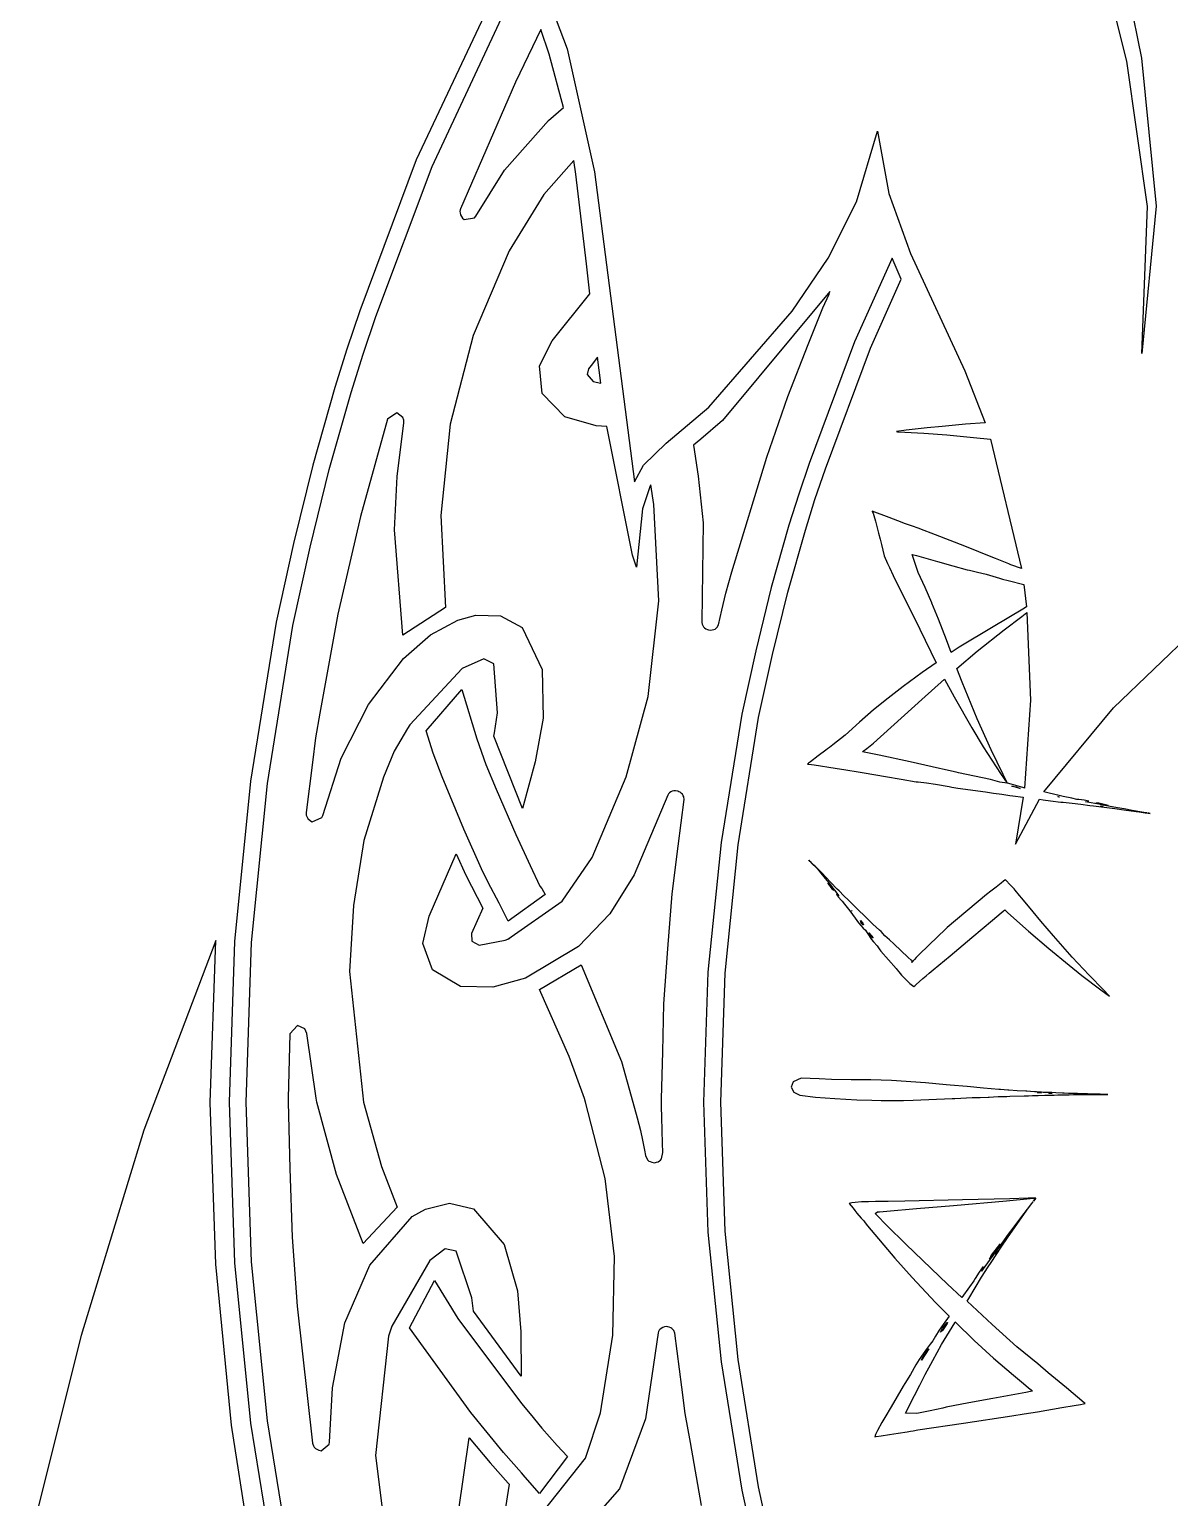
# Model space of a CAD drawing. Extents: x 0 to 103, y 0 to 357.
# Drawn here: x 2.03 to 21.75, y 189.55 to 214.95 of the extents above; entities that cross this region are included whole.
import ezdxf

# ---------------------------------------------------------------- set-up
doc = ezdxf.new("R2010")
doc.units = 0

msp = doc.modelspace()

# ---------------------------------------------------------------- linework, layer by layer
at = {"layer": 'Layer 1'}
for p, q in [((20.242687, 219.4609), (21.264047, 214.45085)), ((21.008501, 214.40247), (19.771271, 219.36606)), ((10.554025, 216.66572), (11.331707, 214.616264)), ((10.383929, 216.22878), (8.71925, 212.693)), ((8.992812, 212.579641), (10.533462, 215.869401)), ((10.8767, 214.949), (10.433716, 214.040067)), ((11.017541, 214.518939), (10.8767, 214.949)), ((10.8767, 214.949), (10.8767, 214.949)), ((11.331707, 214.616264), (11.804886, 212.487484)), ((11.267463, 213.600371), (11.017541, 214.518939)), ((21.370195, 211.885878), (21.008501, 214.40247)), ((21.264047, 214.45085), (21.517824, 211.89375)), ((10.433716, 214.040067), (9.484632, 211.849047)), ((11.00967, 213.372214), (11.267463, 213.600371)), ((10.248517, 212.513192), (11.00967, 213.372214)), ((16.335092, 211.966594), (16.697764, 213.188654)), ((16.697764, 213.188654), (16.892185, 212.109095)), ((8.71925, 212.693), (7.742056, 210.08125)), ((8.022533, 209.986081), (8.992812, 212.579641)), ((8.71925, 212.693), (8.71925, 212.693)), ((11.443648, 212.679856), (10.926617, 212.095329)), ((11.4785, 212.447), (11.443648, 212.679856)), ((9.750443, 211.719984), (10.248517, 212.513192)), ((11.6621, 210.897761), (11.4785, 212.447)), ((11.4785, 212.447), (11.4785, 212.447)), ((11.804886, 212.487484), (12.496502, 207.126244)), ((10.926617, 212.095329), (10.328157, 211.119902)), ((16.892185, 212.109095), (17.268473, 211.071591)), ((9.481417, 211.831459), (9.475638, 211.798933)), ((9.484632, 211.849047), (9.481417, 211.831459)), ((15.845281, 210.992939), (16.335092, 211.966594)), ((21.517824, 211.89375), (21.268058, 209.34548)), ((21.268058, 209.34548), (21.370195, 211.885878)), ((9.475638, 211.798933), (9.477243, 211.776728)), ((9.477243, 211.776728), (9.485112, 211.740629)), ((9.485112, 211.740629), (9.520449, 211.687746)), ((9.520449, 211.687746), (9.548389, 211.663173)), ((9.548389, 211.663173), (9.726353, 211.692044)), ((9.726353, 211.692044), (9.750443, 211.719984)), ((10.328157, 211.119902), (9.702466, 209.654358)), ((17.268473, 211.071591), (18.208044, 209.044094)), ((11.723777, 210.373909), (11.6621, 210.897761)), ((15.224139, 210.076495), (15.845281, 210.992939)), ((16.948509, 210.990676), (16.301543, 209.548416)), ((17.105915, 210.62981), (16.948509, 210.990676)), ((16.575075, 209.43506), (17.105915, 210.62981)), ((11.071511, 209.564279), (11.723777, 210.373909)), ((15.870718, 210.419143), (14.017368, 208.187853)), ((15.754112, 210.135775), (15.861404, 210.372122)), ((15.861404, 210.372122), (15.870718, 210.419143)), ((7.742056, 210.08125), (7.519118, 209.420551)), ((13.779992, 208.415754), (15.224139, 210.076495)), ((15.499853, 209.500733), (15.754112, 210.135775)), ((7.801042, 209.33), (8.022533, 209.986081)), ((9.702466, 209.654358), (9.306982, 208.119952)), ((10.85082, 209.132456), (11.071511, 209.564279)), ((16.301543, 209.548416), (15.515162, 207.443166)), ((7.519118, 209.420551), (7.310477, 208.755354)), ((7.594007, 208.669541), (7.801042, 209.33)), ((11.856449, 209.277858), (11.746428, 209.136674)), ((11.914587, 208.831222), (11.856449, 209.277858)), ((15.144569, 208.601117), (15.499853, 209.500733)), ((15.7956, 207.348), (16.575075, 209.43506)), ((10.899974, 208.650004), (10.85082, 209.132456)), ((11.701778, 209.080179), (11.673508, 208.980916)), ((11.746428, 209.136674), (11.701778, 209.080179)), ((18.208044, 209.044094), (18.558832, 208.147531)), ((11.673508, 208.980916), (11.7824, 208.857)), ((11.7824, 208.857), (11.914587, 208.831222)), ((11.7824, 208.857), (11.7824, 208.857)), ((7.310477, 208.755354), (6.929333, 207.413674)), ((7.215432, 207.337261), (7.594007, 208.669541)), ((11.291239, 208.247947), (10.899974, 208.650004)), ((14.782859, 207.553127), (15.144569, 208.601117)), ((8.384053, 208.317988), (8.219582, 208.208204)), ((8.488295, 208.238884), (8.384053, 208.317988)), ((13.041097, 207.793225), (13.779992, 208.415754)), ((8.219582, 208.208204), (7.753148, 206.524654)), ((8.38823, 207.219041), (8.506123, 208.145079)), ((8.504356, 208.192949), (8.488295, 208.238884)), ((8.505321, 208.166528), (8.504356, 208.192949)), ((8.506123, 208.145079), (8.505321, 208.166528)), ((9.306982, 208.119952), (9.146506, 206.543545)), ((11.829613, 208.090174), (11.291239, 208.247947)), ((12.014468, 208.081219), (11.829613, 208.090174)), ((12.457291, 205.854629), (12.014468, 208.081219)), ((14.017368, 208.187853), (13.642, 207.865)), ((17.192784, 208.018956), (17.028311, 207.995546)), ((17.559311, 208.061038), (17.192784, 208.018956)), ((17.814533, 208.083362), (17.559311, 208.061038)), ((18.21977, 208.119182), (17.814533, 208.083362)), ((18.558832, 208.147531), (18.21977, 208.119182)), ((12.647471, 207.414983), (13.041097, 207.793225)), ((13.642, 207.865), (13.515113, 207.75819)), ((13.515113, 207.75819), (13.593334, 207.22446)), ((13.642, 207.865), (13.642, 207.865)), ((17.028311, 207.995546), (17.042767, 207.991169)), ((17.042767, 207.991169), (17.170137, 207.985225)), ((17.170137, 207.985225), (17.498759, 207.966192)), ((17.498759, 207.966192), (17.899339, 207.93648)), ((17.899339, 207.93648), (18.355492, 207.893017)), ((18.355492, 207.893017), (18.65456, 207.86278)), ((18.65456, 207.86278), (19.187488, 205.62454)), ((14.179751, 205.567497), (14.782859, 207.553127)), ((6.929333, 207.413674), (6.596051, 206.059874)), ((6.884561, 205.992901), (7.215432, 207.337261)), ((12.496502, 207.126244), (12.647471, 207.414983)), ((15.515162, 207.443166), (15.334627, 206.910921)), ((15.616505, 206.820398), (15.7956, 207.348)), ((8.344542, 206.29429), (8.38823, 207.219041)), ((12.768246, 207.055241), (12.631761, 206.657806)), ((12.779328, 207.073552), (12.768246, 207.055241)), ((12.828153, 206.73232), (12.779328, 207.073552)), ((13.593334, 207.22446), (13.682315, 206.413264)), ((15.334627, 206.910921), (15.166301, 206.374981)), ((15.449624, 206.288954), (15.616505, 206.820398)), ((7.753148, 206.524654), (7.36301, 204.832834)), ((9.146506, 206.543545), (9.22584, 204.952)), ((12.631761, 206.657806), (12.528284, 205.649561)), ((12.915867, 205.06769), (12.828153, 206.73232)), ((16.901421, 206.504624), (16.604921, 206.619065)), ((16.604921, 206.619065), (16.612792, 206.602199)), ((16.612792, 206.602199), (16.620976, 206.584611)), ((16.620976, 206.584611), (16.636073, 206.543573)), ((16.636073, 206.543573), (16.661128, 206.441301)), ((17.047584, 206.447846), (16.901421, 206.504624)), ((8.48701, 204.471), (8.344542, 206.29429)), ((13.682315, 206.413264), (13.657099, 204.705744)), ((15.166301, 206.374981), (14.859362, 205.293751)), ((15.145417, 205.217114), (15.449624, 206.288954)), ((16.661128, 206.441301), (16.714615, 206.235872)), ((16.714615, 206.235872), (16.742724, 206.133425)), ((17.183305, 206.399499), (17.047584, 206.447846)), ((17.317902, 206.351521), (17.183305, 206.399499)), ((17.384718, 206.327671), (17.317902, 206.351521)), ((17.415395, 206.316709), (17.384718, 206.327671)), ((17.432261, 206.310523), (17.415395, 206.316709)), ((17.700654, 206.209979), (17.432261, 206.310523)), ((6.596051, 206.059874), (6.296822, 204.698204)), ((6.587421, 204.640741), (6.884561, 205.992901)), ((16.742724, 206.133425), (16.766335, 206.03747)), ((16.766335, 206.03747), (16.815642, 205.846657)), ((18.209972, 206.011255), (17.700654, 206.209979)), ((18.69118, 205.814058), (18.209972, 206.011255)), ((12.528284, 205.649561), (12.457291, 205.854629)), ((16.815642, 205.846657), (16.870413, 205.70985)), ((17.403704, 205.55662), (17.297052, 205.869982)), ((17.297052, 205.869982), (17.373506, 205.849744)), ((17.373506, 205.849744), (17.737143, 205.748274)), ((17.737143, 205.748274), (18.000075, 205.672585)), ((18.740329, 205.796842), (18.69118, 205.814058)), ((18.969852, 205.705733), (18.740329, 205.796842)), ((14.073582, 205.19611), (14.179751, 205.567497)), ((16.870413, 205.70985), (16.903661, 205.641789)), ((16.903661, 205.641789), (16.971112, 205.505385)), ((16.971112, 205.505385), (17.430005, 204.577941)), ((17.524007, 205.294453), (17.403704, 205.55662)), ((18.000075, 205.672585), (18.25097, 205.602797)), ((18.25097, 205.602797), (18.288714, 205.594765)), ((18.288714, 205.594765), (18.427485, 205.562682)), ((18.427485, 205.562682), (18.578626, 205.526543)), ((18.578626, 205.526543), (18.809594, 205.459005)), ((19.004385, 205.68979), (18.969852, 205.705733)), ((19.187488, 205.62454), (19.004385, 205.68979)), ((14.859362, 205.293751), (14.591612, 204.202361)), ((14.880078, 204.135234), (15.145417, 205.217114)), ((17.63676, 205.0286), (17.524007, 205.294453)), ((18.809594, 205.459005), (18.85729, 205.443463)), ((18.85729, 205.443463), (18.958325, 205.417163)), ((18.958325, 205.417163), (19.226075, 205.347496)), ((19.226075, 205.347496), (19.272641, 204.960488)), ((12.7313, 203.411), (12.915867, 205.06769)), ((14.005643, 204.906195), (14.073582, 205.19611)), ((17.6367, 205.028), (17.63676, 205.0286)), ((17.753054, 204.749527), (17.6367, 205.028)), ((19.272641, 204.960488), (19.208396, 204.921016)), ((7.36301, 204.832834), (7.053977, 203.124824)), ((9.22584, 204.952), (8.48701, 204.471)), ((8.964196, 204.480375), (9.438017, 204.73118)), ((9.438017, 204.73118), (9.748009, 204.815863)), ((9.748009, 204.815863), (10.174768, 204.804078)), ((10.174768, 204.804078), (10.551417, 204.603087)), ((13.657099, 204.705744), (13.659667, 204.688478)), ((13.947505, 204.653183), (14.005643, 204.906195)), ((17.889737, 204.389976), (17.753054, 204.749527)), ((19.208396, 204.921016), (18.696028, 204.613476)), ((18.890509, 204.566914), (19.191665, 204.796394)), ((19.191665, 204.796394), (19.280968, 204.866142)), ((19.280968, 204.866142), (19.344383, 203.344968)), ((6.296822, 204.698204), (5.852554, 201.946714)), ((6.146206, 201.908401), (6.587421, 204.640741)), ((8.501939, 204.066948), (8.964196, 204.480375)), ((10.551417, 204.603087), (10.896743, 203.87533)), ((13.659667, 204.688478), (13.663683, 204.662942)), ((13.663683, 204.662942), (13.674444, 204.63949)), ((13.674444, 204.63949), (13.688417, 204.617646)), ((13.688417, 204.617646), (13.708015, 204.598974)), ((13.708015, 204.598974), (13.730028, 204.582873)), ((13.730028, 204.582873), (13.757014, 204.57115)), ((13.757014, 204.57115), (13.775003, 204.563479)), ((13.775003, 204.563479), (13.816281, 204.56099)), ((13.816281, 204.56099), (13.840052, 204.561994)), ((13.840052, 204.561994), (13.869285, 204.570707)), ((13.869285, 204.570707), (13.888719, 204.578456)), ((13.888719, 204.578456), (13.913294, 204.598133)), ((13.913294, 204.598133), (13.926141, 204.609777)), ((13.926141, 204.609777), (13.947505, 204.653183)), ((17.430005, 204.577941), (17.710765, 203.994218)), ((18.696028, 204.613476), (18.112675, 204.263893)), ((18.418614, 204.197172), (18.890509, 204.566914)), ((20.778845, 203.217225), (22.174166, 204.549999)), ((14.591612, 204.202361), (14.349243, 203.104861)), ((17.969405, 204.169369), (17.889737, 204.389976)), ((18.112675, 204.263893), (17.969405, 204.169369)), ((18.069754, 203.897782), (18.418614, 204.197172)), ((7.893362, 203.271974), (8.501939, 204.066948)), ((9.889993, 204.064448), (9.511251, 203.897564)), ((10.061048, 203.976711), (9.889993, 204.064448)), ((10.123529, 203.126444), (10.061048, 203.976711)), ((14.639625, 203.047254), (14.880078, 204.135234)), ((17.710765, 203.994218), (17.468232, 203.824885)), ((9.511251, 203.897564), (8.608423, 202.92013)), ((10.896743, 203.87533), (10.914571, 203.038356)), ((17.468232, 203.824885), (17.140092, 203.585806)), ((17.462601, 203.358429), (17.857559, 203.711384)), ((17.857559, 203.711384), (18.021067, 203.406934)), ((18.160985, 203.657659), (18.069754, 203.897782)), ((8.892602, 202.816462), (9.510668, 203.53093)), ((9.510668, 203.53093), (9.770225, 202.67733)), ((17.140092, 203.585806), (16.880696, 203.380938)), ((18.41974, 203.023303), (18.160985, 203.657659)), ((7.423548, 202.342239), (7.893362, 203.271974)), ((12.347751, 202.019991), (12.7313, 203.411)), ((16.630774, 203.178401), (16.384868, 202.9647)), ((16.630122, 202.604933), (17.462601, 203.358429)), ((16.880696, 203.380938), (16.630774, 203.178401)), ((18.021067, 203.406934), (18.332022, 202.867221)), ((19.344383, 203.344968), (19.2408, 201.826)), ((19.576506, 201.761249), (20.778845, 203.217225)), ((7.053977, 203.124824), (6.97929, 202.697421)), ((10.074705, 202.785051), (10.123529, 203.126444)), ((10.914571, 203.038356), (10.778849, 202.278637)), ((14.349243, 203.104861), (13.992029, 200.884651)), ((14.285625, 200.846234), (14.639625, 203.047254)), ((16.384868, 202.9647), (16.139767, 202.744333)), ((18.661788, 202.489903), (18.41974, 203.023303)), ((6.97929, 202.697421), (6.92403, 202.267)), ((8.565858, 202.855642), (8.340512, 202.462851)), ((8.608423, 202.92013), (8.565858, 202.855642)), ((9.014993, 202.429056), (8.892602, 202.816462)), ((9.770225, 202.67733), (9.923455, 202.237278)), ((10.063944, 202.727669), (10.074705, 202.785051)), ((10.56025, 201.472329), (10.063944, 202.727669)), ((16.139767, 202.744333), (15.923097, 202.572793)), ((18.332022, 202.867221), (18.527653, 202.539039)), ((8.340512, 202.462851), (8.152109, 202.017141)), ((9.17015, 202.019603), (9.014993, 202.429056)), ((15.802151, 202.480156), (15.66932, 202.382225)), ((15.835239, 202.50445), (15.802151, 202.480156)), ((15.864471, 202.527177), (15.835239, 202.50445)), ((15.923097, 202.572793), (15.864471, 202.527177)), ((16.439152, 202.455397), (16.452159, 202.465557)), ((16.72778, 202.396571), (16.439152, 202.455397)), ((16.452159, 202.465557), (16.51175, 202.512496)), ((16.51175, 202.512496), (16.630122, 202.604933)), ((18.527653, 202.539039), (18.823351, 202.080358)), ((18.871716, 202.061738), (18.661788, 202.489903)), ((6.92403, 202.267), (6.814488, 201.406412)), ((7.10441, 201.350634), (7.423548, 202.342239)), ((9.923455, 202.237278), (10.099652, 201.80827)), ((10.778849, 202.278637), (10.56025, 201.472329)), ((15.502601, 202.255417), (15.486539, 202.242717)), ((15.486539, 202.242717), (15.509346, 202.239424)), ((15.53601, 202.281277), (15.502601, 202.255417)), ((15.509346, 202.239424), (15.600416, 202.226253)), ((15.66932, 202.382225), (15.53601, 202.281277)), ((15.600416, 202.226253), (15.964214, 202.173613)), ((15.964214, 202.173613), (16.151655, 202.142091)), ((17.261992, 202.28086), (16.72778, 202.396571)), ((17.767934, 202.164774), (17.261992, 202.28086)), ((17.819171, 202.155257), (17.767934, 202.164774)), ((5.852554, 201.946714), (5.574048, 199.174995)), ((5.869625, 199.1558), (6.146206, 201.908401)), ((8.152109, 202.017141), (7.812878, 200.920931)), ((9.54487, 201.113843), (9.17015, 202.019603)), ((11.762784, 200.625431), (12.347751, 202.019991)), ((16.151655, 202.142091), (16.363186, 202.106593)), ((16.363186, 202.106593), (16.466304, 202.090224)), ((16.466304, 202.090224), (16.838453, 202.027185)), ((16.838453, 202.027185), (17.107975, 201.979963)), ((17.107975, 201.979963), (17.364639, 201.937065)), ((17.364639, 201.937065), (17.403021, 201.93277)), ((17.403021, 201.93277), (17.544203, 201.91499)), ((17.544203, 201.91499), (17.698076, 201.894873)), ((18.059777, 202.100969), (17.819171, 202.155257)), ((18.096076, 202.090648), (18.059777, 202.100969)), ((18.37604, 202.033589), (18.096076, 202.090648)), ((18.653586, 201.974122), (18.37604, 202.033589)), ((18.691009, 201.964845), (18.653586, 201.974122)), ((18.8118, 201.932), (18.691009, 201.964845)), ((18.937871, 201.910223), (18.8118, 201.932)), ((18.8118, 201.932), (18.8118, 201.932)), ((18.823351, 202.080358), (18.937871, 201.910223)), ((18.948813, 201.909434), (18.871716, 202.061738)), ((19.01097, 201.892729), (18.948813, 201.909434)), ((10.099652, 201.80827), (10.44289, 201.023535)), ((13.070501, 201.706733), (12.488, 200.326)), ((13.083833, 201.729139), (13.070501, 201.706733)), ((13.101331, 201.746487), (13.083833, 201.729139)), ((13.122695, 201.761383), (13.101331, 201.746487)), ((13.147268, 201.771221), (13.122695, 201.761383)), ((13.17393, 201.777486), (13.147268, 201.771221)), ((13.203323, 201.778051), (13.17393, 201.777486)), ((13.243963, 201.773312), (13.203323, 201.778051)), ((13.26163, 201.764719), (13.243963, 201.773312)), ((13.282831, 201.754601), (13.26163, 201.764719)), ((13.307085, 201.73541), (13.282831, 201.754601)), ((13.322023, 201.721073), (13.307085, 201.73541)), ((13.338245, 201.693328), (13.322023, 201.721073)), ((13.345955, 201.67795), (13.338245, 201.693328)), ((13.351095, 201.629884), (13.345955, 201.67795)), ((17.698076, 201.894873), (17.935142, 201.853231)), ((17.935142, 201.853231), (17.98413, 201.843114)), ((17.98413, 201.843114), (18.087409, 201.828015)), ((18.087409, 201.828015), (18.56428, 201.759511)), ((18.56428, 201.759511), (18.705955, 201.740639)), ((18.705955, 201.740639), (18.847137, 201.723051)), ((18.847137, 201.723051), (18.98511, 201.69944)), ((18.98511, 201.69944), (19.036506, 201.69366)), ((19.168055, 201.848959), (19.01097, 201.892729)), ((19.166604, 201.822258), (19.0225, 201.862)), ((19.0225, 201.862), (19.02253, 201.861648)), ((19.02253, 201.861648), (19.101394, 201.848479)), ((19.036506, 201.69366), (19.21929, 201.672135)), ((19.21929, 201.672135), (19.084854, 200.854916)), ((19.101394, 201.848479), (19.166604, 201.822258)), ((19.226193, 201.831374), (19.168055, 201.848959)), ((19.240809, 201.826313), (19.226193, 201.831374)), ((19.2408, 201.826), (19.240809, 201.826313)), ((19.642521, 201.744906), (19.576506, 201.761249)), ((19.860478, 201.6911), (19.642521, 201.744906)), ((19.837135, 201.672625), (19.815291, 201.678927)), ((19.815291, 201.678927), (19.8372, 201.673)), ((19.8372, 201.673), (19.837135, 201.672625)), ((19.910267, 201.683791), (19.860478, 201.6911)), ((20.059162, 201.650946), (19.910267, 201.683791)), ((6.814488, 201.406412), (6.815772, 201.388423)), ((13.249585, 200.824911), (13.351095, 201.629884)), ((19.084854, 200.854916), (19.497798, 201.633507)), ((19.497798, 201.633507), (19.56333, 201.624273)), ((19.56333, 201.624273), (19.691987, 201.607246)), ((19.691987, 201.607246), (19.868985, 201.585442)), ((19.868985, 201.585442), (19.907533, 201.580746)), ((19.907533, 201.580746), (20.061725, 201.563812)), ((20.146217, 201.631512), (20.059162, 201.650946)), ((20.061725, 201.563812), (20.214794, 201.546786)), ((20.179623, 201.628057), (20.146217, 201.631512)), ((20.274227, 201.617418), (20.179623, 201.628057)), ((20.214794, 201.546786), (20.368182, 201.525264)), ((20.355507, 201.598545), (20.274227, 201.617418)), ((20.292707, 201.590875), (20.355507, 201.598545)), ((20.328831, 201.583003), (20.292707, 201.590875)), ((20.454595, 201.558831), (20.328831, 201.583003)), ((20.368182, 201.525264), (20.432108, 201.517793)), ((20.432108, 201.517793), (20.66147, 201.490327)), ((20.528478, 201.546224), (20.454595, 201.558831)), ((20.52611, 201.567767), (20.4715, 201.566)), ((20.4715, 201.566), (20.625209, 201.540179)), ((20.4715, 201.566), (20.4715, 201.566)), ((20.688492, 201.528456), (20.52611, 201.567767)), ((20.571683, 201.536025), (20.528478, 201.546224)), ((20.59862, 201.506585), (20.551399, 201.51477)), ((20.551399, 201.51477), (20.5938, 201.51)), ((20.627419, 201.523607), (20.571683, 201.536025)), ((20.5938, 201.51), (20.59862, 201.506585)), ((20.625209, 201.540179), (20.688492, 201.528456)), ((20.850676, 201.486354), (20.627419, 201.523607)), ((20.66147, 201.490327), (20.802812, 201.471938)), ((20.802812, 201.471938), (20.956202, 201.451781)), ((20.96359, 201.466516), (20.850676, 201.486354)), ((20.956202, 201.451781), (21.173513, 201.421745)), ((21.103809, 201.441983), (20.96359, 201.466516)), ((21.305062, 201.405923), (21.103809, 201.441983)), ((21.173513, 201.421745), (21.194398, 201.419255)), ((21.194398, 201.419255), (21.225397, 201.416845)), ((21.225397, 201.416845), (21.325941, 201.400945)), ((21.357101, 201.396449), (21.305062, 201.405923)), ((21.325941, 201.400945), (21.357101, 201.396449)), ((6.815772, 201.388423), (6.81803, 201.355858)), ((6.81803, 201.355858), (6.825258, 201.334691)), ((6.825258, 201.334691), (6.841801, 201.302168)), ((6.841801, 201.302168), (6.889023, 201.260085)), ((6.889023, 201.260085), (6.922271, 201.243621)), ((6.922271, 201.243621), (7.087868, 201.317346)), ((7.087868, 201.317346), (7.10441, 201.350634)), ((21.393207, 201.391215), (21.364939, 201.395871)), ((21.364939, 201.395871), (21.390317, 201.391533)), ((21.390317, 201.391533), (21.412, 201.388)), ((21.412, 201.388), (21.393207, 201.391215)), ((21.412, 201.388), (21.412, 201.388)), ((7.812878, 200.920931), (7.634432, 199.795611)), ((9.848434, 200.430177), (9.54487, 201.113843)), ((10.44289, 201.023535), (10.688635, 200.486873)), ((8.942356, 199.610049), (9.410393, 200.690199)), ((9.410393, 200.690199), (9.576622, 200.319054)), ((13.143738, 200.000103), (13.249585, 200.824911)), ((13.992029, 200.884651), (13.765199, 198.642882)), ((14.06072, 198.623585), (14.285625, 200.846234)), ((9.96167, 200.193587), (9.848434, 200.430177)), ((10.688635, 200.486873), (10.859532, 200.129944)), ((11.241904, 199.873261), (11.762784, 200.625431)), ((15.5074, 200.581), (15.530048, 200.558834)), ((15.517842, 200.57084), (15.5074, 200.581)), ((15.5074, 200.581), (15.5074, 200.581)), ((15.530048, 200.558834), (15.517842, 200.57084)), ((15.549341, 200.54128), (15.533923, 200.555574)), ((15.533923, 200.555574), (15.558336, 200.530558)), ((15.59849, 200.494216), (15.549341, 200.54128)), ((15.558336, 200.530558), (15.653422, 200.433544)), ((15.615517, 200.481048), (15.59849, 200.494216)), ((15.735179, 200.362591), (15.615517, 200.481048)), ((15.653422, 200.433544), (15.719276, 200.354804)), ((9.576622, 200.319054), (9.870229, 199.750588)), ((10.151199, 199.836777), (9.96167, 200.193587)), ((10.859532, 200.129944), (10.893261, 200.087893)), ((12.488, 200.326), (12.0678, 199.65)), ((15.719276, 200.354804), (15.772119, 200.289233)), ((15.812434, 200.27887), (15.735179, 200.362591)), ((15.772119, 200.289233), (15.878285, 200.161985)), ((15.883749, 200.202388), (15.812434, 200.27887)), ((15.8375, 200.185), (15.9056, 200.083891)), ((15.866733, 200.148178), (15.8375, 200.185)), ((15.940294, 200.061364), (15.866733, 200.148178)), ((15.878285, 200.161985), (15.902378, 200.128053)), ((16.002124, 200.081202), (15.883749, 200.202388)), ((18.836013, 200.182734), (18.748956, 200.113948)), ((18.879218, 200.217063), (18.836013, 200.182734)), ((18.900741, 200.234251), (18.879218, 200.217063)), ((18.911341, 200.241078), (18.900741, 200.234251)), ((18.99984, 200.14832), (18.911341, 200.241078)), ((19.039193, 200.10696), (18.99984, 200.14832)), ((10.949638, 199.986223), (10.3111, 199.523)), ((10.893261, 200.087893), (10.949638, 199.986223)), ((13.071771, 199.048927), (13.143738, 200.000103)), ((15.902378, 200.128053), (15.920689, 200.101431)), ((15.9056, 200.083891), (15.940294, 200.061364)), ((15.920689, 200.101431), (15.956184, 200.059792)), ((15.956184, 200.059792), (16.014322, 199.987112)), ((16.030544, 199.96555), (15.986054, 199.986951)), ((15.986054, 199.986951), (16.021388, 199.937683)), ((16.035373, 200.047956), (16.002124, 200.081202)), ((16.014322, 199.987112), (16.030544, 199.96555)), ((16.021388, 199.937683), (16.07102, 199.889056)), ((16.11295, 199.965719), (16.035373, 200.047956)), ((16.07102, 199.889056), (16.088848, 199.872151)), ((16.193902, 199.887577), (16.11295, 199.965719)), ((16.275496, 199.809684), (16.193902, 199.887577)), ((18.58466, 199.984286), (17.902038, 199.412891)), ((18.660296, 200.043674), (18.58466, 199.984286)), ((18.748956, 200.113948), (18.660296, 200.043674)), ((19.058949, 200.086321), (19.039193, 200.10696)), ((19.078061, 200.063433), (19.058949, 200.086321)), ((19.154035, 199.969955), (19.078061, 200.063433)), ((19.192417, 199.925384), (19.154035, 199.969955)), ((19.39078, 199.686384), (19.192417, 199.925384)), ((7.634432, 199.795611), (7.567294, 198.655631)), ((9.870229, 199.750588), (9.675882, 199.309173)), ((10.168384, 199.80409), (10.151199, 199.836777)), ((10.311174, 199.52285), (10.168384, 199.80409)), ((10.302133, 199.213968), (11.241904, 199.873261)), ((12.0678, 199.65), (11.528448, 199.086877)), ((16.088848, 199.872151), (16.127075, 199.820431)), ((16.127075, 199.820431), (16.193733, 199.732976)), ((16.193733, 199.732976), (16.218949, 199.706555)), ((16.218949, 199.706555), (16.312588, 199.575322)), ((16.2567, 199.697218), (16.248027, 199.711069)), ((16.248027, 199.711069), (16.259429, 199.697136)), ((16.259429, 199.697136), (16.2567, 199.697218)), ((16.295734, 199.789929), (16.275496, 199.809684)), ((16.388729, 199.6999), (16.295734, 199.789929)), ((16.455548, 199.633967), (16.388729, 199.6999)), ((16.614236, 199.474876), (16.455548, 199.633967)), ((18.688275, 199.541029), (18.834277, 199.666632)), ((18.834277, 199.666632), (18.870576, 199.697792)), ((18.870576, 199.697792), (18.898682, 199.718713)), ((18.898682, 199.718713), (18.91651, 199.701568)), ((18.91651, 199.701568), (18.95233, 199.667275)), ((18.95233, 199.667275), (19.307774, 199.349332)), ((19.524415, 199.526731), (19.39078, 199.686384)), ((8.835534, 199.137761), (8.942356, 199.610049)), ((10.3111, 199.523), (10.311174, 199.52285)), ((16.312588, 199.575322), (16.368804, 199.497101)), ((16.368804, 199.497101), (16.407996, 199.447833)), ((16.413463, 199.488939), (16.402059, 199.5364)), ((16.402059, 199.5364), (16.441248, 199.488617)), ((16.407996, 199.447833), (16.450558, 199.402057)), ((16.445425, 199.463801), (16.413463, 199.488939)), ((16.441248, 199.488617), (16.455864, 199.463078)), ((16.455864, 199.463078), (16.4454, 199.464)), ((16.4454, 199.464), (16.445425, 199.463801)), ((16.450558, 199.402057), (16.489428, 199.371498)), ((16.489428, 199.371498), (16.505972, 199.340821)), ((16.731005, 199.368478), (16.614236, 199.474876)), ((16.758792, 199.343702), (16.731005, 199.368478)), ((17.857224, 199.369404), (17.755393, 199.269661)), ((17.902038, 199.412891), (17.857224, 199.369404)), ((18.328493, 199.240477), (18.688275, 199.541029)), ((19.742694, 199.270547), (19.524415, 199.526731)), ((5.251073, 199.190068), (4.006454, 195.911169)), ((5.152456, 196.388148), (5.251073, 199.190068)), ((5.574048, 199.174995), (5.481212, 196.393964)), ((5.777431, 196.393951), (5.869625, 199.1558)), ((9.00307, 198.683449), (8.835534, 199.137761)), ((9.675882, 199.309173), (9.681825, 199.180237)), ((9.681825, 199.180237), (9.809195, 199.110127)), ((9.809195, 199.110127), (10.256517, 199.196659)), ((10.256517, 199.196659), (10.331539, 199.225301)), ((10.331539, 199.225301), (10.302133, 199.213968)), ((16.505972, 199.340821), (16.528778, 199.304242)), ((16.528778, 199.304242), (16.59367, 199.208433)), ((16.570867, 199.277887), (16.550307, 199.323742)), ((16.550307, 199.323742), (16.620498, 199.235884)), ((16.610217, 199.236488), (16.570867, 199.277887)), ((16.59367, 199.208433), (16.626275, 199.16623)), ((16.6102, 199.236), (16.610217, 199.236488)), ((16.620498, 199.235884), (16.6102, 199.236)), ((16.626275, 199.16623), (16.689075, 199.100218)), ((16.827214, 199.271303), (16.758792, 199.343702)), ((16.902384, 199.202642), (16.827214, 199.271303)), ((16.977712, 199.133333), (16.902384, 199.202642)), ((17.227312, 198.899236), (16.977712, 199.133333)), ((17.755393, 199.269661), (17.567312, 199.090168)), ((17.952005, 198.923818), (18.253966, 199.177073)), ((18.253966, 199.177073), (18.328493, 199.240477)), ((19.307774, 199.349332), (19.6587, 199.055)), ((20.066338, 198.903136), (19.742694, 199.270547)), ((11.528448, 199.086877), (10.609559, 198.536603)), ((13.003829, 198.097593), (13.071771, 199.048927)), ((16.689075, 199.100218), (16.73999, 199.028099)), ((16.73999, 199.028099), (16.756373, 199.006455)), ((16.756373, 199.006455), (16.886633, 198.854312)), ((17.2816, 198.849), (17.227312, 198.899236)), ((17.336024, 198.863298), (17.289124, 198.807683)), ((17.367666, 198.89522), (17.336024, 198.863298)), ((17.430305, 198.959629), (17.367666, 198.89522)), ((17.567312, 199.090168), (17.430305, 198.959629)), ((17.659682, 198.682371), (17.952005, 198.923818)), ((19.6587, 199.055), (20.011895, 198.766329)), ((20.359141, 198.58941), (20.066338, 198.903136)), ((7.567294, 198.655631), (7.806934, 196.393181)), ((9.483171, 198.395407), (9.00307, 198.683449)), ((10.852691, 198.345029), (11.57129, 198.768416)), ((11.57129, 198.768416), (12.269507, 197.100246)), ((13.765199, 198.642882), (13.689588, 196.393476)), ((13.985752, 196.393364), (14.06072, 198.623585)), ((16.886633, 198.854312), (17.020751, 198.704655)), ((17.020751, 198.704655), (17.036008, 198.683094)), ((17.036008, 198.683094), (17.064118, 198.647477)), ((17.064118, 198.647477), (17.112623, 198.592585)), ((17.294585, 198.836072), (17.2816, 198.849)), ((17.289124, 198.807683), (17.294585, 198.836072)), ((17.539698, 198.581984), (17.589652, 198.62495)), ((17.589652, 198.62495), (17.659682, 198.682371)), ((20.011895, 198.766329), (20.233707, 198.586881)), ((10.0429, 198.382451), (9.483171, 198.395407)), ((10.609559, 198.536603), (10.0429, 198.382451)), ((17.112623, 198.592585), (17.215256, 198.488185)), ((17.215256, 198.488185), (17.259266, 198.448431)), ((17.259266, 198.448431), (17.327691, 198.395991)), ((17.327691, 198.395991), (17.341342, 198.408037)), ((17.341342, 198.408037), (17.368808, 198.432209)), ((17.368808, 198.432209), (17.481561, 198.531108)), ((17.481561, 198.531108), (17.539698, 198.581984)), ((20.233707, 198.586881), (20.559109, 198.337041)), ((20.604084, 198.337363), (20.359141, 198.58941)), ((11.363132, 197.185459), (10.852691, 198.345029)), ((20.559109, 198.337041), (20.708001, 198.228304)), ((20.699972, 198.241032), (20.604084, 198.337363)), ((20.708001, 198.228304), (20.699972, 198.241032)), ((12.983591, 197.265038), (13.003829, 198.097593)), ((6.66575, 197.717579), (6.534847, 197.577439)), ((6.793281, 197.660006), (6.66575, 197.717579)), ((6.827491, 197.582347), (6.793281, 197.660006)), ((6.534847, 197.577439), (6.505132, 196.463479)), ((6.98875, 196.462687), (6.827491, 197.582347)), ((11.627667, 196.455212), (11.363132, 197.185459)), ((12.269507, 197.100246), (12.467387, 196.393331)), ((12.962229, 196.452879), (12.983591, 197.265038)), ((15.24, 196.746), (15.205242, 196.653902)), ((15.205242, 196.653902), (15.24771, 196.565096)), ((15.379243, 196.807107), (15.24, 196.746)), ((15.24, 196.746), (15.24, 196.746)), ((15.686665, 196.800198), (15.379243, 196.807107)), ((15.900928, 196.788153), (15.686665, 196.800198)), ((16.242561, 196.781969), (15.900928, 196.788153)), ((16.583872, 196.778354), (16.242561, 196.781969)), ((16.938515, 196.767432), (16.583872, 196.778354)), ((17.527978, 196.728564), (16.938515, 196.767432)), ((17.882449, 196.6966), (17.527978, 196.728564)), ((17.956013, 196.690337), (17.882449, 196.6966)), ((18.250088, 196.663755), (17.956013, 196.690337)), ((18.530365, 196.637333), (18.250088, 196.663755)), ((18.7965, 196.613), (18.530365, 196.637333)), ((18.823378, 196.611869), (18.7965, 196.613)), ((18.949782, 196.602352), (18.823378, 196.611869)), ((18.969216, 196.600142), (18.949782, 196.602352)), ((19.115861, 196.592353), (18.969216, 196.600142)), ((19.261699, 196.584123), (19.115861, 196.592353)), ((19.281454, 196.582636), (19.261699, 196.584123)), ((19.34538, 196.576935), (19.281454, 196.582636)), ((19.411073, 196.575329), (19.34538, 196.576935)), ((19.449622, 196.57284), (19.411073, 196.575329)), ((5.251279, 193.591247), (5.152456, 196.388148)), ((5.481212, 196.393964), (5.574048, 193.612933)), ((5.869625, 193.632102), (5.777431, 196.393951)), ((6.505132, 196.463479), (6.503366, 196.393169)), ((6.503366, 196.393169), (6.531306, 195.247649)), ((7.002404, 196.393181), (6.98875, 196.462687)), ((7.341787, 195.142131), (7.002404, 196.393181)), ((7.806934, 196.393181), (8.120296, 195.281751)), ((11.645337, 196.393335), (11.627667, 196.455212)), ((11.98843, 195.07257), (11.645337, 196.393335)), ((12.467387, 196.393331), (12.540468, 196.122731)), ((12.960624, 196.393331), (12.962229, 196.452879)), ((12.962712, 196.314187), (12.960624, 196.393331)), ((13.689588, 196.393476), (13.765199, 194.14407)), ((14.06072, 194.163143), (13.985752, 196.393364)), ((15.24771, 196.565096), (15.352595, 196.514821)), ((15.352595, 196.514821), (15.625162, 196.482577)), ((15.625162, 196.482577), (15.958441, 196.459048)), ((15.958441, 196.459048), (16.338783, 196.435799)), ((16.338783, 196.435799), (16.599144, 196.426122)), ((16.599144, 196.426122), (16.759598, 196.422427)), ((16.759598, 196.422427), (16.973542, 196.420418)), ((16.973542, 196.420418), (17.147972, 196.42355)), ((17.147972, 196.42355), (17.31533, 196.426201)), ((17.31533, 196.426201), (17.986711, 196.455072)), ((17.986711, 196.455072), (18.033772, 196.458244)), ((18.033772, 196.458244), (18.141064, 196.464828)), ((18.141064, 196.464828), (18.335411, 196.47262)), ((18.335411, 196.47262), (18.476113, 196.476715)), ((18.476113, 196.476715), (18.610067, 196.481132)), ((18.610067, 196.481132), (18.629983, 196.482738)), ((18.629983, 196.482738), (18.703065, 196.487398)), ((18.703065, 196.487398), (18.782891, 196.491854)), ((18.782891, 196.491854), (18.906727, 196.493829)), ((18.906727, 196.493829), (18.932584, 196.493589)), ((18.932584, 196.493589), (18.986232, 196.495517)), ((18.986232, 196.495517), (19.234065, 196.503702)), ((19.234065, 196.503702), (19.307626, 196.506312)), ((19.307626, 196.506312), (19.380708, 196.509083)), ((19.380708, 196.509083), (19.452674, 196.509563)), ((19.532982, 196.565785), (19.449622, 196.57284)), ((19.452674, 196.509563), (19.479178, 196.510647)), ((19.534414, 196.55745), (19.458121, 196.563393)), ((19.458121, 196.563393), (19.499241, 196.56275)), ((19.479178, 196.510647), (19.59177, 196.514663)), ((19.499241, 196.56275), (19.534414, 196.55745)), ((19.563981, 196.562816), (19.532982, 196.565785)), ((19.588715, 196.559923), (19.563981, 196.562816)), ((19.623409, 196.56141), (19.588715, 196.559923)), ((19.59177, 196.514663), (19.752385, 196.517513)), ((19.668062, 196.560645), (19.623409, 196.56141)), ((19.6605, 196.550417), (19.6888, 196.551)), ((19.6764, 196.546483), (19.6605, 196.550417)), ((19.713356, 196.558557), (19.668062, 196.560645)), ((19.720731, 196.545038), (19.6764, 196.546483)), ((19.688767, 196.551743), (19.720731, 196.545038)), ((19.6888, 196.551), (19.688767, 196.551743)), ((19.782421, 196.554544), (19.713356, 196.558557)), ((19.752385, 196.517513), (19.819204, 196.5188)), ((19.897424, 196.548199), (19.782421, 196.554544)), ((19.819204, 196.5188), (19.910754, 196.520889)), ((19.923442, 196.548078), (19.897424, 196.548199)), ((19.910754, 196.520889), (19.93067, 196.52129)), ((20.001663, 196.544945), (19.923442, 196.548078)), ((19.93067, 196.52129), (20.010336, 196.523336)), ((20.047439, 196.543139), (20.001663, 196.544945)), ((20.010336, 196.523336), (20.089521, 196.525105)), ((20.064626, 196.543421), (20.047439, 196.543139)), ((20.113614, 196.543944), (20.064626, 196.543421)), ((20.089521, 196.525105), (20.169187, 196.525624)), ((20.156337, 196.542098), (20.113614, 196.543944)), ((20.125177, 196.538364), (20.156337, 196.542098)), ((20.144131, 196.537681), (20.125177, 196.538364)), ((20.209985, 196.536236), (20.144131, 196.537681)), ((20.169187, 196.525624), (20.202114, 196.526189)), ((20.202114, 196.526189), (20.320811, 196.527713)), ((20.248531, 196.535672), (20.209985, 196.536236)), ((20.245469, 196.540004), (20.218, 196.538)), ((20.218, 196.538), (20.298151, 196.536871)), ((20.218, 196.538), (20.218, 196.538)), ((20.331239, 196.536228), (20.245469, 196.540004)), ((20.27134, 196.534788), (20.248531, 196.535672)), ((20.262976, 196.529408), (20.28482, 196.52973)), ((20.287552, 196.529126), (20.262976, 196.529408)), ((20.300573, 196.533786), (20.27134, 196.534788)), ((20.28482, 196.52973), (20.287552, 196.529126)), ((20.298151, 196.536871), (20.331239, 196.536228)), ((20.417021, 196.532375), (20.300573, 196.533786)), ((20.320811, 196.527713), (20.39405, 196.528117)), ((20.39405, 196.528117), (20.473555, 196.528435)), ((20.475965, 196.531492), (20.417021, 196.532375)), ((20.473555, 196.528435), (20.612973, 196.528678)), ((20.549208, 196.530363), (20.475965, 196.531492)), ((20.654251, 196.528517), (20.549208, 196.530363)), ((20.612973, 196.528678), (20.681234, 196.528035)), ((20.681234, 196.528035), (20.654251, 196.528517)), ((12.540468, 196.122731), (12.595722, 195.904091)), ((12.96769, 196.134175), (12.962712, 196.314187)), ((12.973795, 195.90682), (12.96769, 196.134175)), ((4.006454, 195.911169), (2.92217, 192.360845)), ((12.595722, 195.904091), (12.631217, 195.735243)), ((12.979414, 195.686255), (12.973795, 195.90682)), ((12.631217, 195.735243), (12.667516, 195.563302)), ((12.667516, 195.563302), (12.685014, 195.474239)), ((12.983591, 195.526359), (12.979414, 195.686255)), ((12.685014, 195.474239), (12.722267, 195.395939)), ((12.722267, 195.395939), (12.743789, 195.376022)), ((12.743789, 195.376022), (12.763706, 195.36514)), ((12.763706, 195.36514), (12.79326, 195.353535)), ((12.79326, 195.353535), (12.817514, 195.349962)), ((12.817514, 195.349962), (12.839838, 195.346829)), ((12.839838, 195.346829), (12.877264, 195.354339)), ((12.877264, 195.354339), (12.904569, 195.362933)), ((12.904569, 195.362933), (12.926413, 195.376584)), ((12.926413, 195.376584), (12.94697, 195.391601)), ((12.94697, 195.391601), (12.963192, 195.413366)), ((12.963192, 195.413366), (12.983591, 195.526359)), ((6.531306, 195.247649), (6.572262, 194.056149)), ((7.802435, 193.949431), (7.341787, 195.142131)), ((8.120296, 195.281751), (8.389491, 194.579732)), ((12.147213, 193.7236), (11.98843, 195.07257)), ((8.389491, 194.579732), (7.802435, 193.949431)), ((8.649511, 194.417298), (8.879034, 194.545709)), ((8.879034, 194.545709), (9.293807, 194.645135)), ((9.293807, 194.645135), (9.709103, 194.547919)), ((9.709103, 194.547919), (10.242275, 193.934742)), ((16.2532, 194.652), (16.208869, 194.64204)), ((16.208869, 194.64204), (16.274561, 194.559886)), ((16.309258, 194.657354), (16.2532, 194.652)), ((16.274561, 194.559886), (16.307971, 194.518447)), ((16.420405, 194.667554), (16.309258, 194.657354)), ((16.480315, 194.670446), (16.420405, 194.667554)), ((16.542152, 194.672213), (16.480315, 194.670446)), ((16.664862, 194.675665), (16.542152, 194.672213)), ((16.740354, 194.676794), (16.664862, 194.675665)), ((16.882981, 194.678639), (16.740354, 194.676794)), ((16.859318, 194.510357), (17.36944, 194.555247)), ((17.168076, 194.682573), (16.882981, 194.678639)), ((18.168076, 194.702089), (17.168076, 194.682573)), ((17.36944, 194.555247), (18.01014, 194.608494)), ((18.01014, 194.608494), (18.928228, 194.689845)), ((18.986904, 194.722127), (18.168076, 194.702089)), ((18.928228, 194.689845), (19.339409, 194.728633)), ((19.3038, 194.731), (18.986904, 194.722127)), ((19.344385, 194.615495), (19.172684, 194.392119)), ((19.279655, 194.526222), (19.363497, 194.638211)), ((19.437476, 194.736329), (19.3038, 194.731)), ((19.3038, 194.731), (19.3038, 194.731)), ((19.339409, 194.728633), (19.437476, 194.736329)), ((19.389035, 194.672786), (19.344385, 194.615495)), ((19.363497, 194.638211), (19.389035, 194.672786)), ((19.419431, 194.713395), (19.3963, 194.683)), ((19.3963, 194.683), (19.417343, 194.710265)), ((19.417343, 194.710265), (19.433565, 194.731686)), ((19.433565, 194.731686), (19.419431, 194.713395)), ((19.4335, 194.731), (19.435428, 194.733469)), ((19.435428, 194.733469), (19.4335, 194.731)), ((19.4335, 194.731), (19.4335, 194.731)), ((7.915652, 193.573818), (8.649511, 194.417298)), ((16.307971, 194.518447), (16.342503, 194.476204)), ((16.342503, 194.476204), (16.416225, 194.389068)), ((16.416225, 194.389068), (16.453329, 194.345301)), ((16.453329, 194.345301), (16.472119, 194.323375)), ((16.472119, 194.323375), (16.484489, 194.308479)), ((16.484489, 194.308479), (16.527212, 194.256802)), ((16.658387, 194.470191), (16.699987, 194.49637)), ((16.686816, 194.440276), (16.658387, 194.470191)), ((16.855303, 194.268685), (16.686816, 194.440276)), ((16.699987, 194.49637), (16.73179, 194.499192)), ((16.73179, 194.499192), (16.859318, 194.510357)), ((19.172684, 194.392119), (19.05447, 194.235204)), ((19.065567, 194.222335), (19.239997, 194.467357)), ((19.239997, 194.467357), (19.256366, 194.490885)), ((19.256366, 194.490885), (19.279655, 194.526222)), ((6.572262, 194.056149), (6.662209, 192.866379)), ((13.765199, 194.14407), (13.992029, 191.902301)), ((14.285625, 191.940494), (14.06072, 194.163143)), ((16.527212, 194.256802), (16.999908, 193.698002)), ((17.194847, 193.929502), (16.855303, 194.268685)), ((18.960349, 194.108317), (18.777407, 193.854461)), ((18.835082, 193.88591), (18.944945, 194.047905)), ((18.944945, 194.047905), (19.065567, 194.222335)), ((19.05447, 194.235204), (18.960349, 194.108317)), ((9.219061, 193.856985), (8.953078, 193.658143)), ((9.407625, 193.817956), (9.219061, 193.856985)), ((9.681476, 193.012379), (9.407625, 193.817956)), ((10.242275, 193.934742), (10.468983, 193.130149)), ((17.909752, 193.24471), (17.194847, 193.929502)), ((18.6337, 193.68), (18.758338, 193.856598)), ((18.661617, 193.619605), (18.835082, 193.88591)), ((18.806846, 193.930964), (18.665983, 193.745773)), ((18.728741, 193.791418), (18.690514, 193.742673)), ((18.777407, 193.854461), (18.728741, 193.791418)), ((18.778274, 193.815683), (18.739567, 193.761556)), ((18.739567, 193.761556), (18.7715, 193.811)), ((18.758338, 193.856598), (18.811181, 193.928596)), ((18.7715, 193.811), (18.771529, 193.810826)), ((18.771529, 193.810826), (18.778274, 193.815683)), ((18.821463, 193.945981), (18.806846, 193.930964)), ((18.811181, 193.928596), (18.821463, 193.945981)), ((5.525407, 190.806058), (5.251279, 193.591247)), ((5.574048, 193.612933), (5.852554, 190.841214)), ((6.146206, 190.879501), (5.869625, 193.632102)), ((7.487287, 192.574859), (7.915652, 193.573818)), ((8.953078, 193.658143), (8.300169, 192.517523)), ((12.12075, 192.365575), (12.147213, 193.7236)), ((16.999908, 193.698002), (17.297209, 193.362158)), ((18.526362, 193.548719), (18.45569, 193.455238)), ((18.495684, 193.470738), (18.526362, 193.548719)), ((18.49683, 193.364866), (18.613921, 193.544799)), ((18.630764, 193.657586), (18.526522, 193.512507)), ((18.613921, 193.544799), (18.661617, 193.619605)), ((18.690514, 193.742673), (18.630764, 193.657586)), ((18.665983, 193.745773), (18.6337, 193.68)), ((18.6337, 193.68), (18.6337, 193.68)), ((8.602649, 192.4896), (9.03503, 193.309712)), ((9.03503, 193.309712), (9.438661, 192.654714)), ((17.297209, 193.362158), (17.703411, 192.927367)), ((18.362693, 193.303053), (18.288971, 193.201304)), ((18.386625, 193.342967), (18.362693, 193.303053)), ((18.386165, 193.182367), (18.49683, 193.364866)), ((18.45569, 193.455238), (18.386625, 193.342967)), ((18.526522, 193.512507), (18.495684, 193.470738)), ((10.468983, 193.130149), (10.530981, 192.421947)), ((18.157585, 193.015148), (17.909752, 193.24471)), ((18.288971, 193.201304), (18.157585, 193.015148)), ((18.276784, 192.996665), (18.386165, 193.182367)), ((6.662209, 192.866379), (6.927215, 190.494709)), ((9.708459, 192.780328), (9.681476, 193.012379)), ((10.536925, 191.656488), (9.708459, 192.780328)), ((17.703411, 192.927367), (17.935341, 192.694954)), ((18.248999, 192.950084), (18.276784, 192.996665)), ((18.678823, 192.546374), (18.248999, 192.950084)), ((7.268847, 191.452669), (7.487287, 192.574859)), ((8.300169, 192.517523), (8.242508, 192.34775)), ((9.438661, 192.654714), (10.542431, 191.183624)), ((13.053617, 192.511053), (13.013141, 192.505191)), ((13.073051, 192.507398), (13.053617, 192.511053)), ((17.833992, 192.549274), (17.764927, 192.447886)), ((17.806388, 192.203731), (18.03286, 192.577689)), ((17.82389, 192.482606), (17.904679, 192.58227)), ((17.891347, 192.546289), (17.824531, 192.446066)), ((17.935341, 192.694954), (17.833992, 192.549274)), ((17.90195, 192.563076), (17.891347, 192.546289)), ((17.910301, 192.58492), (17.90195, 192.563076)), ((17.904679, 192.58227), (17.910301, 192.58492)), ((18.03286, 192.577689), (18.041847, 192.593039)), ((18.041847, 192.593039), (18.044737, 192.590217)), ((18.044737, 192.590217), (18.370952, 192.269985)), ((19.107349, 192.163904), (18.678823, 192.546374)), ((2.92217, 192.360845), (2.028038, 188.788408)), ((8.242508, 192.34775), (8.014755, 190.28382)), ((9.662239, 191.02831), (8.602649, 192.4896)), ((10.530981, 192.421947), (10.536925, 191.656488)), ((11.908105, 191.017645), (12.12075, 192.365575)), ((12.902786, 192.401994), (12.685148, 190.915564)), ((12.910175, 192.427092), (12.902786, 192.401994)), ((12.922875, 192.448492), (12.910175, 192.427092)), ((12.939898, 192.468369), (12.922875, 192.448492)), ((12.985031, 192.497119), (12.939898, 192.468369)), ((13.013141, 192.505191), (12.985031, 192.497119)), ((13.09634, 192.503142), (13.073051, 192.507398)), ((13.124768, 192.490775), (13.09634, 192.503142)), ((13.14276, 192.480736), (13.124768, 192.490775)), ((13.165244, 192.458209), (13.14276, 192.480736)), ((13.176649, 192.445227), (13.165244, 192.458209)), ((13.193514, 192.400091), (13.176649, 192.445227)), ((13.31253, 191.463292), (13.193514, 192.400091)), ((17.653618, 192.26699), (17.609451, 192.210935)), ((17.698912, 192.346978), (17.653618, 192.26699)), ((17.764927, 192.447886), (17.698912, 192.346978)), ((17.789036, 192.415389), (17.8238, 192.483)), ((17.824531, 192.446066), (17.789036, 192.415389)), ((17.8238, 192.483), (17.82389, 192.482606)), ((18.370952, 192.269985), (18.706319, 191.965256)), ((17.556768, 192.138938), (17.420723, 191.941501)), ((17.585528, 192.12991), (17.46137, 191.933876)), ((17.461858, 191.949206), (17.519996, 192.050806)), ((17.519996, 192.050806), (17.585528, 192.12991)), ((17.609451, 192.210935), (17.556768, 192.138938)), ((17.657014, 191.926185), (17.806388, 192.203731)), ((19.469381, 191.865276), (19.107349, 192.163904)), ((13.992029, 191.902301), (14.349243, 189.682091)), ((14.639625, 189.739474), (14.285625, 191.940494)), ((17.361457, 191.848142), (17.270065, 191.684513)), ((17.420723, 191.941501), (17.361457, 191.848142)), ((17.46137, 191.933876), (17.4618, 191.949)), ((17.4618, 191.949), (17.461858, 191.949206)), ((17.523221, 191.683372), (17.622803, 191.859891)), ((17.622803, 191.859891), (17.657014, 191.926185)), ((18.706319, 191.965256), (19.049718, 191.67253)), ((19.650568, 191.714979), (19.469381, 191.865276)), ((17.170322, 191.530242), (17.14061, 191.482295)), ((17.270065, 191.684513), (17.170322, 191.530242)), ((17.337225, 191.317364), (17.430545, 191.50067)), ((17.430545, 191.50067), (17.523221, 191.683372)), ((19.049718, 191.67253), (19.223666, 191.527976)), ((19.223666, 191.527976), (19.311042, 191.455538)), ((19.965528, 191.450483), (19.650568, 191.714979)), ((7.221626, 190.515548), (7.268847, 191.452669)), ((13.371317, 191.009761), (13.31253, 191.463292)), ((17.14061, 191.482295), (16.932612, 191.125406)), ((17.179181, 191.011791), (17.337225, 191.317364)), ((18.691542, 191.266892), (18.276989, 191.19052)), ((19.26318, 191.374385), (18.691542, 191.266892)), ((19.342041, 191.389523), (19.26318, 191.374385)), ((19.311042, 191.455538), (19.35473, 191.419317)), ((19.379625, 191.396912), (19.342041, 191.389523)), ((19.35473, 191.419317), (19.379625, 191.396912)), ((20.269577, 191.196066), (19.965528, 191.450483)), ((10.2297, 190.333), (9.662239, 191.02831)), ((10.542431, 191.183624), (10.6875, 191.005)), ((10.6875, 191.005), (10.892447, 190.754105)), ((11.646767, 190.233954), (11.908105, 191.017645)), ((13.461744, 190.507471), (13.371317, 191.009761)), ((16.858246, 190.996188), (16.773441, 190.852235)), ((16.899685, 191.067663), (16.858246, 190.996188)), ((16.932612, 191.125406), (16.899685, 191.067663)), ((17.377544, 191.006209), (17.179181, 191.011791)), ((17.611083, 191.056202), (17.377544, 191.006209)), ((17.825024, 191.102661), (17.611083, 191.056202)), ((17.883007, 191.115833), (17.825024, 191.102661)), ((18.276989, 191.19052), (17.883007, 191.115833)), ((19.018378, 190.968403), (19.236335, 191.003258)), ((19.236335, 191.003258), (19.462959, 191.040279)), ((19.462959, 191.040279), (19.88297, 191.112356)), ((19.88297, 191.112356), (20.098198, 191.148252)), ((20.098198, 191.148252), (20.206453, 191.166314)), ((20.206453, 191.166314), (20.260744, 191.175345)), ((20.260744, 191.175345), (20.287888, 191.179883)), ((20.287888, 191.179883), (20.269577, 191.196066)), ((5.865273, 188.631948), (5.525407, 190.806058)), ((5.852554, 190.841214), (6.296822, 188.089764)), ((6.587421, 188.147161), (6.146206, 190.879501)), ((10.892447, 190.754105), (11.155376, 190.452548)), ((12.685148, 190.915564), (12.234758, 189.707867)), ((16.773441, 190.852235), (16.69795, 190.713142)), ((17.395509, 190.724504), (18.186388, 190.840511)), ((18.186388, 190.840511), (19.018378, 190.968403)), ((6.927215, 190.494709), (6.932837, 190.477883)), ((7.072412, 190.365251), (7.213915, 190.479249)), ((7.213915, 190.479249), (7.221626, 190.515548)), ((9.450156, 189.308468), (9.634221, 190.588348)), ((9.634221, 190.588348), (9.999786, 190.155888)), ((13.656091, 189.415521), (13.461744, 190.507471)), ((16.662454, 190.645321), (16.65346, 190.607015)), ((16.65346, 190.607015), (16.676105, 190.61155)), ((16.69795, 190.713142), (16.662454, 190.645321)), ((16.676105, 190.61155), (16.760431, 190.622515)), ((16.760431, 190.622515), (16.90354, 190.642993)), ((16.90354, 190.642993), (17.054038, 190.666361)), ((17.054038, 190.666361), (17.208873, 190.69186)), ((17.208873, 190.69186), (17.269426, 190.70218)), ((17.269426, 190.70218), (17.316487, 190.710613)), ((17.316487, 190.710613), (17.395509, 190.724504)), ((6.932837, 190.477883), (6.943437, 190.446765)), ((6.943437, 190.446765), (6.955482, 190.428294)), ((6.955482, 190.428294), (6.979897, 190.400828)), ((6.979897, 190.400828), (7.036113, 190.372561)), ((7.036113, 190.372561), (7.072412, 190.365251)), ((8.014755, 190.28382), (8.214842, 188.704138)), ((10.537482, 189.983546), (10.2297, 190.333)), ((11.336071, 190.262779), (10.848758, 189.627537)), ((10.919814, 189.321005), (11.646767, 190.233954)), ((11.155376, 190.452548), (11.336071, 190.262779)), ((9.999786, 190.155888), (10.309948, 189.80269)), ((10.603657, 189.909341), (10.537482, 189.983546)), ((10.325852, 189.78491), (10.244899, 189.274108)), ((10.309948, 189.80269), (10.325852, 189.78491)), ((10.848758, 189.627537), (10.603657, 189.909341)), ((14.880078, 188.651534), (14.639625, 189.739474)), ((12.234758, 189.707867), (11.384148, 188.739444)), ((14.349243, 189.682091), (14.591612, 188.584631))]:
    msp.add_line(p, q, dxfattribs=at)

doc.saveas('drawing.dxf')
